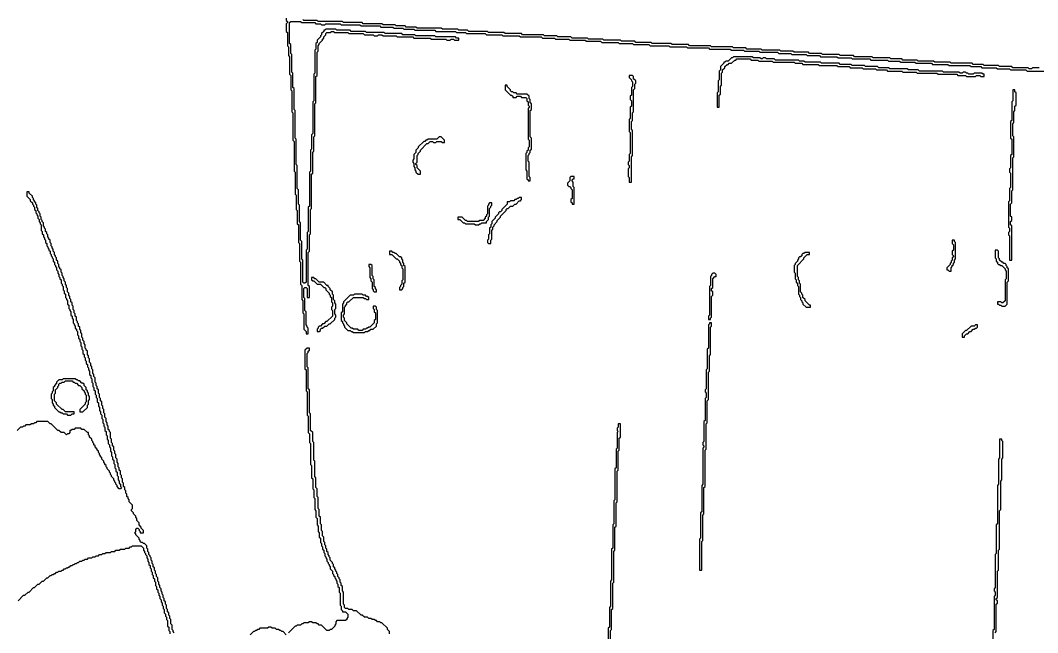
# Model space of a CAD drawing. Header units: metres. Extents: x 0 to 100, y 0 to 128.
# Drawn here: x 60.88 to 84.02, y 36.5 to 50.43 of the extents above; entities that cross this region are included whole.
import ezdxf

# ---------------------------------------------------------------- set-up
doc = ezdxf.new("R2010")
doc.units = ezdxf.units.M

msp = doc.modelspace()

# ---------------------------------------------------------------- linework, layer by layer
for points in [[(66.925, 50.475), (66.925, 50.425), (66.95, 50.4), (66.95, 50.375), (66.925, 50.35), (66.925, 50.175), (66.95, 50.15), (66.95, 49.85), (66.975, 49.825), (66.975, 49.625), (67, 49.6), (67, 49.2), (67.025, 49.175), (67.025, 48.85), (67.05, 48.825), (67.05, 48.35), (67.075, 48.325), (67.075, 47.7), (67.1, 47.675), (67.1, 47), (67.125, 46.975), (67.125, 46.475), (67.15, 46.45), (67.15, 46.125), (67.175, 46.1), (67.175, 45.8), (67.2, 45.775), (67.2, 45.375), (67.225, 45.35), (67.225, 44.95), (67.25, 44.925), (67.25, 44.425), (67.275, 44.4), (67.275, 44.075), (67.3, 44.05), (67.3, 43.775), (67.325, 43.75), (67.325, 43.4), (67.375, 43.35), (67.375, 43.3), (67.425, 43.3), (67.425, 43.425), (67.4, 43.45), (67.4, 43.475), (67.375, 43.5), (67.375, 43.8), (67.35, 43.825), (67.35, 44.1), (67.325, 44.125), (67.325, 44.325), (67.35, 44.35), (67.375, 44.35), (67.4, 44.325), (67.4, 44.125), (67.45, 44.125), (67.45, 44.375), (67.425, 44.4), (67.425, 45.15), (67.45, 45.175), (67.45, 45.55), (67.475, 45.575), (67.475, 46.125), (67.5, 46.15), (67.5, 46.925), (67.525, 46.95), (67.525, 47.425), (67.55, 47.45), (67.55, 47.775), (67.575, 47.8), (67.575, 48.525), (67.6, 48.55), (67.6, 49.15), (67.625, 49.175), (67.625, 49.7), (67.65, 49.725), (67.65, 49.85), (67.675, 49.875), (67.675, 49.9), (67.75, 49.975), (67.75, 50), (67.775, 50.025), (67.775, 50.05), (67.825, 50.1), (67.825, 50.125), (67.85, 50.15), (67.925, 50.15), (67.95, 50.175), (68, 50.175), (68.025, 50.15), (68.325, 50.15), (68.35, 50.125), (68.675, 50.125), (68.7, 50.1), (68.9, 50.1), (68.925, 50.075), (69, 50.075), (69.025, 50.1), (69.1, 50.1), (69.125, 50.075), (69.425, 50.075), (69.45, 50.05), (69.8, 50.05), (69.825, 50.025), (70.2, 50.025), (70.225, 50), (70.55, 50), (70.575, 49.975), (70.65, 49.975), (70.675, 50), (70.725, 50), (70.75, 49.975), (70.85, 49.975), (70.85, 50.025), (70.8, 50.025), (70.775, 50.05), (70.325, 50.05), (70.3, 50.075), (69.875, 50.075), (69.85, 50.1), (69.575, 50.1), (69.55, 50.125), (69.175, 50.125), (69.15, 50.15), (68.75, 50.15), (68.725, 50.175), (68.4, 50.175), (68.375, 50.2), (68.075, 50.2), (68.05, 50.225), (67.825, 50.225), (67.8, 50.2), (67.775, 50.2), (67.775, 50.175), (67.725, 50.125), (67.725, 50.1), (67.7, 50.075), (67.7, 50.05), (67.625, 49.975), (67.625, 49.925), (67.6, 49.9), (67.6, 49.775), (67.575, 49.75), (67.575, 49.225), (67.55, 49.2), (67.55, 48.6), (67.525, 48.575), (67.525, 47.85), (67.5, 47.825), (67.5, 47.5), (67.475, 47.475), (67.475, 47), (67.45, 46.975), (67.45, 46.2), (67.425, 46.175), (67.425, 45.625), (67.4, 45.6), (67.4, 45.225), (67.375, 45.2), (67.375, 44.475), (67.35, 44.45), (67.325, 44.45), (67.3, 44.475), (67.3, 44.975), (67.275, 45), (67.275, 45.4), (67.25, 45.425), (67.25, 45.825), (67.225, 45.85), (67.225, 46.225), (67.2, 46.25), (67.2, 46.575), (67.175, 46.6), (67.175, 47.125), (67.15, 47.15), (67.15, 47.725), (67.125, 47.75), (67.125, 48.375), (67.1, 48.4), (67.1, 48.875), (67.075, 48.9), (67.075, 49.225), (67.05, 49.25), (67.05, 49.65), (67.025, 49.675), (67.025, 49.875), (67, 49.9), (67, 50.375), (67.025, 50.4), (67.25, 50.4), (67.275, 50.375), (67.575, 50.375), (67.6, 50.35), (67.7, 50.35), (67.725, 50.325), (67.8, 50.325), (67.825, 50.35), (68.15, 50.35), (68.175, 50.325), (68.6, 50.325), (68.625, 50.3), (69.05, 50.3), (69.075, 50.275), (69.35, 50.275), (69.375, 50.25), (69.575, 50.25), (69.6, 50.225), (69.825, 50.225), (69.85, 50.2), (70.3, 50.2), (70.325, 50.175), (70.775, 50.175), (70.8, 50.15), (71, 50.15), (71.025, 50.125), (71.45, 50.125), (71.475, 50.1), (71.825, 50.1), (71.85, 50.075), (72.225, 50.075), (72.25, 50.05), (72.725, 50.05), (72.75, 50.025), (73.025, 50.025), (73.05, 50), (73.35, 50), (73.375, 49.975), (73.725, 49.975), (73.75, 49.95), (74.075, 49.95), (74.1, 49.925), (74.475, 49.925), (74.5, 49.9), (74.8, 49.9), (74.825, 49.875), (75.175, 49.875), (75.2, 49.85), (75.625, 49.85), (75.65, 49.825), (76.025, 49.825), (76.05, 49.8), (76.525, 49.8), (76.55, 49.775), (77.025, 49.775), (77.05, 49.75), (77.325, 49.75), (77.35, 49.725), (77.675, 49.725), (77.7, 49.7), (78.1, 49.7), (78.125, 49.675), (78.4, 49.675), (78.425, 49.65), (78.75, 49.65), (78.775, 49.625), (79.05, 49.625), (79.075, 49.6), (79.45, 49.6), (79.475, 49.575), (79.775, 49.575), (79.8, 49.55), (80.2, 49.55), (80.225, 49.525), (80.6, 49.525), (80.625, 49.5), (80.875, 49.5), (80.9, 49.475), (81.225, 49.475), (81.25, 49.45), (81.6, 49.45), (81.625, 49.425), (81.975, 49.425), (82, 49.4), (82.475, 49.4), (82.5, 49.375), (82.725, 49.375), (82.75, 49.35), (83.075, 49.35), (83.1, 49.325), (83.375, 49.325), (83.4, 49.3), (83.75, 49.3), (83.775, 49.275), (84.2, 49.275)], [(84.05, 49.35), (83.9, 49.35), (83.875, 49.325), (83.825, 49.325), (83.8, 49.35), (83.45, 49.35), (83.425, 49.375), (83.15, 49.375), (83.125, 49.4), (82.8, 49.4), (82.775, 49.425), (82.55, 49.425), (82.525, 49.45), (82.05, 49.45), (82.025, 49.475), (81.675, 49.475), (81.65, 49.5), (81.3, 49.5), (81.275, 49.525), (80.95, 49.525), (80.925, 49.55), (80.675, 49.55), (80.65, 49.575), (80.275, 49.575), (80.25, 49.6), (79.85, 49.6), (79.825, 49.625), (79.525, 49.625), (79.5, 49.65), (79.125, 49.65), (79.1, 49.675), (78.825, 49.675), (78.8, 49.7), (78.475, 49.7), (78.45, 49.725), (78.175, 49.725), (78.15, 49.75), (77.75, 49.75), (77.725, 49.775), (77.4, 49.775), (77.375, 49.8), (77.1, 49.8), (77.075, 49.825), (76.6, 49.825), (76.575, 49.85), (76.1, 49.85), (76.075, 49.875), (75.7, 49.875), (75.675, 49.9), (75.25, 49.9), (75.225, 49.925), (74.875, 49.925), (74.85, 49.95), (74.55, 49.95), (74.525, 49.975), (74.15, 49.975), (74.125, 50), (73.8, 50), (73.775, 50.025), (73.425, 50.025), (73.4, 50.05), (73.1, 50.05), (73.075, 50.075), (72.8, 50.075), (72.775, 50.1), (72.3, 50.1), (72.275, 50.125), (71.9, 50.125), (71.875, 50.15), (71.525, 50.15), (71.5, 50.175), (71.075, 50.175), (71.05, 50.2), (70.85, 50.2), (70.825, 50.225), (70.475, 50.225), (70.45, 50.25), (69.9, 50.25), (69.875, 50.275), (69.65, 50.275), (69.625, 50.3), (69.425, 50.3), (69.4, 50.325), (69.125, 50.325), (69.1, 50.35), (68.675, 50.35), (68.65, 50.375), (68.225, 50.375), (68.2, 50.4), (67.65, 50.4), (67.625, 50.425), (67.325, 50.425), (67.3, 50.45)], [(64.375, 36.5), (64.35, 36.525), (64.35, 36.55), (64.325, 36.575), (64.325, 36.675), (64.3, 36.7), (64.3, 36.8), (64.275, 36.825), (64.275, 36.875), (64.25, 36.9), (64.25, 36.95), (64.225, 36.975), (64.225, 37.025), (64.2, 37.05), (64.2, 37.125), (64.175, 37.15), (64.175, 37.2), (64.15, 37.225), (64.15, 37.275), (64.125, 37.3), (64.125, 37.35), (64.1, 37.375), (64.1, 37.425), (64.075, 37.45), (64.075, 37.5), (64.05, 37.525), (64.05, 37.575), (64.025, 37.6), (64.025, 37.65), (64, 37.675), (64, 37.75), (63.975, 37.775), (63.975, 37.825), (63.95, 37.85), (63.95, 37.9), (63.925, 37.925), (63.925, 37.975), (63.9, 38), (63.9, 38.05), (63.875, 38.075), (63.875, 38.125), (63.85, 38.15), (63.85, 38.2), (63.825, 38.225), (63.825, 38.25), (63.8, 38.275), (63.8, 38.325), (63.775, 38.35), (63.775, 38.4), (63.75, 38.425), (63.75, 38.475), (63.7, 38.525), (63.675, 38.525), (63.65, 38.55), (63.625, 38.55), (63.6, 38.575), (63.6, 38.6), (63.575, 38.625), (63.575, 38.65), (63.5, 38.725), (63.5, 38.75), (63.475, 38.775), (63.5, 38.8), (63.5, 38.85), (63.525, 38.875), (63.55, 38.875), (63.575, 38.85), (63.575, 38.825), (63.6, 38.8), (63.6, 38.775), (63.675, 38.775), (63.675, 38.825), (63.625, 38.875), (63.625, 38.9), (63.575, 38.95), (63.575, 39), (63.525, 39.05), (63.525, 39.1), (63.5, 39.125), (63.5, 39.15), (63.45, 39.2), (63.45, 39.225), (63.4, 39.275), (63.4, 39.3), (63.425, 39.325), (63.425, 39.4), (63.35, 39.475), (63.35, 39.525), (63.325, 39.55), (63.325, 39.575), (63.3, 39.6), (63.3, 39.65), (63.275, 39.675), (63.275, 39.725), (63.25, 39.75), (63.25, 39.8), (63.225, 39.825), (63.225, 39.9), (63.2, 39.925), (63.2, 40), (63.175, 40.025), (63.175, 40.075), (63.15, 40.1), (63.15, 40.175), (63.125, 40.2), (63.125, 40.25), (63.1, 40.275), (63.1, 40.35), (63.075, 40.375), (63.075, 40.45), (63.05, 40.475), (63.05, 40.55), (63.025, 40.575), (63.025, 40.625), (63, 40.65), (63, 40.725), (62.975, 40.75), (62.975, 40.8), (62.95, 40.825), (62.95, 40.9), (62.925, 40.925), (62.925, 41.05), (62.9, 41.075), (62.9, 41.1), (62.875, 41.125), (62.875, 41.2), (62.85, 41.225), (62.85, 41.275), (62.825, 41.3), (62.825, 41.375), (62.8, 41.4), (62.8, 41.475), (62.775, 41.5), (62.775, 41.575), (62.75, 41.6), (62.75, 41.65), (62.725, 41.675), (62.725, 41.75), (62.7, 41.775), (62.7, 41.825), (62.675, 41.85), (62.675, 41.925), (62.65, 41.95), (62.65, 42.025), (62.625, 42.05), (62.625, 42.1), (62.6, 42.125), (62.6, 42.175), (62.575, 42.2), (62.575, 42.3), (62.55, 42.325), (62.55, 42.375), (62.525, 42.4), (62.525, 42.475), (62.5, 42.5), (62.5, 42.55), (62.475, 42.575), (62.475, 42.625), (62.45, 42.65), (62.45, 42.725), (62.425, 42.75), (62.425, 42.8), (62.4, 42.825), (62.4, 42.9), (62.375, 42.925), (62.375, 42.95), (62.35, 42.975), (62.35, 43.05), (62.325, 43.075), (62.325, 43.125), (62.3, 43.15), (62.3, 43.2), (62.275, 43.225), (62.275, 43.3), (62.25, 43.325), (62.25, 43.375), (62.225, 43.4), (62.225, 43.45), (62.2, 43.475), (62.2, 43.525), (62.175, 43.55), (62.175, 43.575), (62.15, 43.6), (62.15, 43.675), (62.125, 43.7), (62.125, 43.75), (62.1, 43.775), (62.1, 43.825), (62.075, 43.85), (62.075, 43.925), (62.05, 43.95), (62.05, 44), (62.025, 44.025), (62.025, 44.075), (62, 44.1), (62, 44.15), (61.975, 44.175), (61.975, 44.225), (61.95, 44.25), (61.95, 44.325), (61.925, 44.35), (61.925, 44.4), (61.9, 44.425), (61.9, 44.475), (61.875, 44.5), (61.875, 44.55), (61.85, 44.575), (61.85, 44.6), (61.825, 44.625), (61.825, 44.675), (61.8, 44.7), (61.8, 44.75), (61.775, 44.775), (61.775, 44.8), (61.75, 44.825), (61.75, 44.875), (61.725, 44.9), (61.725, 44.95), (61.7, 44.975), (61.7, 45.025), (61.675, 45.05), (61.675, 45.075), (61.65, 45.1), (61.65, 45.15), (61.625, 45.175), (61.625, 45.225), (61.6, 45.25), (61.6, 45.275), (61.575, 45.3), (61.575, 45.35), (61.55, 45.375), (61.55, 45.425), (61.525, 45.45), (61.525, 45.475), (61.5, 45.5), (61.5, 45.55), (61.475, 45.575), (61.475, 45.6), (61.45, 45.625), (61.45, 45.675), (61.425, 45.7), (61.425, 45.725), (61.4, 45.75), (61.4, 45.825), (61.375, 45.85), (61.375, 45.875), (61.35, 45.9), (61.35, 45.95), (61.325, 45.975), (61.325, 46.025), (61.3, 46.05), (61.3, 46.075), (61.275, 46.1), (61.275, 46.15), (61.25, 46.175), (61.25, 46.225), (61.225, 46.25), (61.225, 46.275), (61.2, 46.3), (61.2, 46.325), (61.175, 46.35), (61.175, 46.375), (61.15, 46.4), (61.15, 46.425), (61.075, 46.5), (61.075, 46.525), (61.025, 46.525), (61.025, 46.425), (61.1, 46.35), (61.1, 46.325), (61.15, 46.275), (61.15, 46.25), (61.175, 46.225), (61.175, 46.2), (61.2, 46.175), (61.2, 46.125), (61.225, 46.1), (61.225, 46.05), (61.25, 46.025), (61.25, 46), (61.275, 45.975), (61.275, 45.925), (61.3, 45.9), (61.3, 45.85), (61.325, 45.825), (61.325, 45.8), (61.35, 45.775), (61.35, 45.65), (61.375, 45.625), (61.375, 45.575), (61.4, 45.55), (61.4, 45.5), (61.425, 45.475), (61.425, 45.45), (61.45, 45.425), (61.45, 45.375), (61.475, 45.35), (61.475, 45.3), (61.5, 45.275), (61.5, 45.25), (61.525, 45.225), (61.525, 45.2), (61.55, 45.175), (61.55, 45.125), (61.575, 45.1), (61.575, 45.075), (61.6, 45.05), (61.6, 45.025), (61.625, 45), (61.625, 44.95), (61.65, 44.925), (61.65, 44.875), (61.675, 44.85), (61.675, 44.825), (61.7, 44.8), (61.7, 44.75), (61.725, 44.725), (61.725, 44.675), (61.75, 44.65), (61.75, 44.6), (61.775, 44.575), (61.775, 44.55), (61.8, 44.525), (61.8, 44.45), (61.825, 44.425), (61.825, 44.4), (61.85, 44.375), (61.85, 44.3), (61.875, 44.275), (61.875, 44.225), (61.9, 44.2), (61.9, 44.125), (61.925, 44.1), (61.925, 44.075), (61.95, 44.05), (61.95, 43.975), (61.975, 43.95), (61.975, 43.875), (62, 43.85), (62, 43.825), (62.025, 43.8), (62.025, 43.725), (62.05, 43.7), (62.05, 43.65), (62.075, 43.625), (62.075, 43.55), (62.1, 43.525), (62.1, 43.5), (62.125, 43.475), (62.125, 43.425), (62.15, 43.4), (62.15, 43.375), (62.175, 43.35), (62.175, 43.275), (62.2, 43.25), (62.2, 43.2), (62.225, 43.175), (62.225, 43.125), (62.25, 43.1), (62.25, 43.025), (62.275, 43), (62.275, 42.95), (62.3, 42.925), (62.3, 42.85), (62.325, 42.825), (62.325, 42.775), (62.35, 42.75), (62.35, 42.7), (62.375, 42.675), (62.375, 42.625), (62.4, 42.6), (62.4, 42.55), (62.425, 42.525), (62.425, 42.475), (62.45, 42.45), (62.45, 42.375), (62.475, 42.35), (62.475, 42.3), (62.5, 42.275), (62.5, 42.2), (62.525, 42.175), (62.525, 42.1), (62.55, 42.075), (62.55, 42.025), (62.575, 42), (62.575, 41.925), (62.6, 41.9), (62.6, 41.85), (62.625, 41.825), (62.625, 41.75), (62.65, 41.725), (62.65, 41.65), (62.675, 41.625), (62.675, 41.55), (62.7, 41.525), (62.7, 41.475), (62.725, 41.45), (62.725, 41.375), (62.75, 41.35), (62.75, 41.275), (62.775, 41.25), (62.775, 41.2), (62.8, 41.175), (62.8, 41.1), (62.825, 41.075), (62.825, 41), (62.85, 40.975), (62.85, 40.9), (62.875, 40.875), (62.875, 40.8), (62.9, 40.775), (62.9, 40.725), (62.925, 40.7), (62.925, 40.625), (62.95, 40.6), (62.95, 40.525), (62.975, 40.5), (62.975, 40.45), (63, 40.425), (63, 40.35), (63.025, 40.325), (63.025, 40.25), (63.05, 40.225), (63.05, 40.175), (63.075, 40.15), (63.075, 40.075), (63.1, 40.05), (63.1, 39.975), (63.125, 39.95), (63.125, 39.9), (63.15, 39.875), (63.15, 39.825), (63.175, 39.8), (63.15, 39.775), (63.125, 39.775), (63.075, 39.825), (63.075, 39.85), (63.05, 39.875), (63.05, 39.9), (63.025, 39.925), (63.025, 39.95), (63, 39.975), (63, 40), (62.95, 40.05), (62.95, 40.075), (62.925, 40.1), (62.925, 40.125), (62.9, 40.15), (62.9, 40.175), (62.85, 40.225), (62.85, 40.25), (62.825, 40.275), (62.825, 40.3), (62.8, 40.325), (62.8, 40.35), (62.775, 40.375), (62.775, 40.4), (62.725, 40.45), (62.725, 40.475), (62.7, 40.5), (62.7, 40.525), (62.675, 40.55), (62.675, 40.575), (62.65, 40.6), (62.65, 40.625), (62.625, 40.65), (62.625, 40.675), (62.575, 40.725), (62.575, 40.75), (62.55, 40.775), (62.55, 40.8), (62.525, 40.825), (62.525, 40.85), (62.5, 40.875), (62.5, 40.9), (62.45, 40.95), (62.45, 40.975), (62.425, 41), (62.425, 41.05), (62.4, 41.05), (62.325, 41.125), (62.275, 41.125), (62.25, 41.15), (62.125, 41.15), (62.1, 41.125), (62.05, 41.125), (62.025, 41.1), (62, 41.1), (62, 41.05), (61.975, 41.025), (61.95, 41.025), (61.925, 41), (61.875, 41.05), (61.8, 41.05), (61.75, 41.1), (61.725, 41.1), (61.575, 41.25), (61.55, 41.25), (61.5, 41.3), (61.25, 41.3), (61.225, 41.275), (61.2, 41.275), (61.175, 41.25), (61.125, 41.25), (61.1, 41.225), (61, 41.225), (60.975, 41.2), (60.95, 41.2), (60.925, 41.175), (60.875, 41.175), (60.8, 41.1)], [(69.275, 36.475), (69.275, 36.525), (69.225, 36.575), (69.225, 36.6), (69.1, 36.725), (69.075, 36.725), (69.05, 36.75), (69, 36.75), (68.975, 36.775), (68.95, 36.775), (68.925, 36.8), (68.875, 36.8), (68.85, 36.825), (68.8, 36.825), (68.775, 36.85), (68.7, 36.85), (68.65, 36.9), (68.625, 36.9), (68.525, 37), (68.45, 37), (68.425, 37.025), (68.35, 37.025), (68.325, 37.05), (68.275, 37.05), (68.25, 37.075), (68.25, 37.125), (68.225, 37.15), (68.225, 37.425), (68.2, 37.45), (68.2, 37.55), (68.175, 37.575), (68.175, 37.625), (68.15, 37.65), (68.15, 37.7), (68.125, 37.725), (68.125, 37.75), (68.1, 37.775), (68.1, 37.825), (68.075, 37.85), (68.075, 37.875), (68.05, 37.9), (68.05, 37.925), (68.025, 37.95), (68.025, 37.975), (68, 38), (68, 38.05), (67.975, 38.075), (67.975, 38.1), (67.925, 38.15), (67.925, 38.2), (67.9, 38.225), (67.9, 38.25), (67.875, 38.275), (67.875, 38.325), (67.85, 38.35), (67.85, 38.4), (67.825, 38.425), (67.825, 38.475), (67.8, 38.5), (67.8, 38.55), (67.775, 38.575), (67.775, 38.675), (67.75, 38.7), (67.75, 38.8), (67.725, 38.825), (67.725, 38.95), (67.7, 38.975), (67.7, 39.125), (67.675, 39.15), (67.675, 39.3), (67.65, 39.325), (67.65, 39.575), (67.625, 39.6), (67.625, 39.775), (67.6, 39.8), (67.6, 40.025), (67.575, 40.05), (67.575, 40.4), (67.55, 40.425), (67.55, 40.825), (67.525, 40.85), (67.525, 41.05), (67.475, 41.1), (67.475, 41.475), (67.45, 41.5), (67.45, 42.025), (67.425, 42.05), (67.425, 42.525), (67.4, 42.55), (67.4, 42.85), (67.425, 42.875), (67.425, 42.9), (67.45, 42.925), (67.45, 42.975), (67.4, 42.975), (67.35, 42.925), (67.35, 42.5), (67.375, 42.475), (67.375, 42), (67.4, 41.975), (67.4, 41.45), (67.425, 41.425), (67.425, 41.05), (67.45, 41.025), (67.45, 40.825), (67.475, 40.8), (67.475, 40.325), (67.5, 40.3), (67.5, 40.025), (67.525, 40), (67.525, 39.775), (67.55, 39.75), (67.55, 39.575), (67.575, 39.55), (67.575, 39.3), (67.6, 39.275), (67.6, 39.125), (67.625, 39.1), (67.625, 38.95), (67.65, 38.925), (67.65, 38.8), (67.675, 38.775), (67.675, 38.675), (67.7, 38.65), (67.7, 38.55), (67.725, 38.525), (67.725, 38.475), (67.75, 38.45), (67.75, 38.4), (67.775, 38.375), (67.775, 38.325), (67.8, 38.3), (67.8, 38.25), (67.825, 38.225), (67.825, 38.2), (67.85, 38.175), (67.85, 38.125), (67.875, 38.1), (67.875, 38.075), (67.9, 38.05), (67.9, 38.025), (67.925, 38), (67.925, 37.95), (67.975, 37.9), (67.975, 37.85), (68, 37.825), (68, 37.8), (68.025, 37.775), (68.025, 37.75), (68.05, 37.725), (68.05, 37.7), (68.075, 37.675), (68.075, 37.625), (68.1, 37.6), (68.1, 37.55), (68.125, 37.525), (68.125, 37.425), (68.15, 37.4), (68.15, 37.125), (68.175, 37.1), (68.175, 37.025), (68.2, 37), (68.2, 36.975), (68.275, 36.975), (68.325, 36.925), (68.325, 36.85), (68.3, 36.825), (68.3, 36.8), (68.275, 36.775), (68.075, 36.775), (68.05, 36.75), (68.05, 36.7), (68.025, 36.675), (68.025, 36.65), (67.95, 36.575), (67.925, 36.575), (67.9, 36.55), (67.85, 36.55), (67.725, 36.675), (67.675, 36.675), (67.65, 36.7), (67.625, 36.7), (67.6, 36.725), (67.525, 36.725), (67.5, 36.75), (67.45, 36.75), (67.425, 36.725), (67.325, 36.725), (67.3, 36.7), (67.275, 36.7), (67.25, 36.675), (67.175, 36.675), (67.15, 36.65), (67.125, 36.65), (66.975, 36.5)], [(74.3, 35.975), (74.3, 36.55), (74.325, 36.575), (74.325, 37.025), (74.35, 37.05), (74.35, 37.625), (74.375, 37.65), (74.375, 38.35), (74.4, 38.375), (74.4, 38.9), (74.425, 38.925), (74.425, 39.45), (74.45, 39.475), (74.45, 40.175), (74.475, 40.2), (74.475, 40.625), (74.5, 40.65), (74.5, 40.925), (74.525, 40.95), (74.525, 41.25), (74.475, 41.25), (74.475, 41.175), (74.45, 41.15), (74.45, 41.1), (74.475, 41.075), (74.45, 41.05), (74.45, 40.7), (74.425, 40.675), (74.425, 40.25), (74.4, 40.225), (74.4, 39.525), (74.375, 39.5), (74.375, 38.975), (74.35, 38.95), (74.35, 38.425), (74.325, 38.4), (74.325, 37.7), (74.3, 37.675), (74.3, 37.1), (74.275, 37.075), (74.275, 36.625), (74.25, 36.6), (74.25, 36.125)], [(83.05, 36.5), (83.075, 36.525), (83.075, 37.15), (83.1, 37.175), (83.1, 37.225), (83.075, 37.25), (83.075, 37.275), (83.1, 37.3), (83.1, 37.9), (83.125, 37.925), (83.125, 38.375), (83.15, 38.4), (83.15, 39.275), (83.175, 39.3), (83.175, 39.95), (83.2, 39.975), (83.2, 40.45), (83.225, 40.475), (83.225, 40.85), (83.2, 40.875), (83.2, 40.9), (83.15, 40.9), (83.15, 40.475), (83.125, 40.45), (83.125, 39.875), (83.1, 39.85), (83.1, 38.975), (83.075, 38.95), (83.075, 38.3), (83.05, 38.275), (83.05, 37.525), (83.025, 37.5), (83.025, 37.45), (83.05, 37.425), (83.05, 37.35), (83.025, 37.325), (83.025, 36.575), (83, 36.55), (83, 35.925)], [(60.825, 37.225), (60.95, 37.35), (60.975, 37.35), (61.05, 37.425), (61.075, 37.425), (61.175, 37.525), (61.2, 37.525), (61.275, 37.6), (61.3, 37.6), (61.375, 37.675), (61.4, 37.675), (61.475, 37.75), (61.5, 37.75), (61.55, 37.8), (61.575, 37.8), (61.6, 37.825), (61.625, 37.825), (61.65, 37.85), (61.675, 37.85), (61.7, 37.875), (61.725, 37.875), (61.75, 37.9), (61.8, 37.9), (61.825, 37.925), (61.85, 37.925), (61.875, 37.95), (61.9, 37.95), (61.925, 37.975), (61.95, 37.975), (61.975, 38), (62, 38), (62.025, 38.025), (62.05, 38.025), (62.075, 38.05), (62.1, 38.05), (62.125, 38.075), (62.15, 38.075), (62.175, 38.1), (62.2, 38.1), (62.225, 38.125), (62.275, 38.125), (62.3, 38.15), (62.325, 38.15), (62.35, 38.175), (62.4, 38.175), (62.425, 38.2), (62.5, 38.2), (62.525, 38.225), (62.575, 38.225), (62.6, 38.25), (62.65, 38.25), (62.675, 38.275), (62.725, 38.275), (62.75, 38.3), (62.8, 38.3), (62.825, 38.325), (62.925, 38.325), (62.95, 38.35), (63.025, 38.35), (63.05, 38.375), (63.125, 38.375), (63.15, 38.4), (63.25, 38.4), (63.275, 38.425), (63.35, 38.425), (63.375, 38.45), (63.4, 38.45), (63.425, 38.475), (63.625, 38.475), (63.675, 38.425), (63.675, 38.375), (63.7, 38.35), (63.7, 38.325), (63.725, 38.3), (63.725, 38.275), (63.75, 38.25), (63.75, 38.2), (63.775, 38.175), (63.775, 38.125), (63.8, 38.1), (63.8, 38.05), (63.825, 38.025), (63.825, 37.975), (63.85, 37.95), (63.85, 37.9), (63.875, 37.875), (63.875, 37.825), (63.9, 37.8), (63.9, 37.75), (63.925, 37.725), (63.925, 37.675), (63.95, 37.65), (63.95, 37.575), (63.975, 37.55), (63.975, 37.5), (64, 37.475), (64, 37.425), (64.025, 37.4), (64.025, 37.35), (64.05, 37.325), (64.05, 37.275), (64.075, 37.25), (64.075, 37.2), (64.1, 37.175), (64.1, 37.125), (64.125, 37.1), (64.125, 37.05), (64.15, 37.025), (64.15, 36.95), (64.175, 36.925), (64.175, 36.875), (64.2, 36.85), (64.2, 36.8), (64.225, 36.775), (64.225, 36.65), (64.25, 36.625), (64.25, 36.55), (64.275, 36.525), (64.275, 36.475)], [(66.925, 36.45), (66.85, 36.525), (66.825, 36.525), (66.8, 36.55), (66.775, 36.55), (66.75, 36.575), (66.7, 36.575), (66.675, 36.6), (66.6, 36.6), (66.575, 36.625), (66.525, 36.625), (66.5, 36.6), (66.325, 36.6), (66.3, 36.575), (66.275, 36.575), (66.25, 36.55), (66.225, 36.55), (66.2, 36.525), (66.175, 36.525), (66.1, 36.45)]]:
    msp.add_lwpolyline(points)
for points in [[(77.1, 49.6), (77.075, 49.575), (77.05, 49.575), (76.975, 49.5), (76.925, 49.5), (76.9, 49.475), (76.875, 49.475), (76.875, 49.45), (76.8, 49.375), (76.8, 49.3), (76.775, 49.275), (76.775, 49.075), (76.75, 49.05), (76.75, 48.8), (76.725, 48.775), (76.725, 48.45), (76.775, 48.45), (76.775, 48.725), (76.8, 48.75), (76.8, 48.925), (76.825, 48.95), (76.825, 49.225), (76.85, 49.25), (76.85, 49.3), (76.9, 49.35), (76.9, 49.375), (76.95, 49.425), (76.975, 49.425), (77, 49.45), (77.05, 49.45), (77.125, 49.525), (77.15, 49.525), (77.175, 49.55), (77.475, 49.55), (77.5, 49.525), (77.65, 49.525), (77.675, 49.5), (77.975, 49.5), (78, 49.475), (78.475, 49.475), (78.5, 49.45), (78.65, 49.45), (78.675, 49.425), (79.025, 49.425), (79.05, 49.4), (79.45, 49.4), (79.475, 49.375), (79.725, 49.375), (79.75, 49.35), (80.025, 49.35), (80.05, 49.325), (80.325, 49.325), (80.35, 49.3), (80.575, 49.3), (80.6, 49.275), (80.925, 49.275), (80.95, 49.25), (81.25, 49.25), (81.275, 49.225), (81.725, 49.225), (81.75, 49.2), (82.175, 49.2), (82.2, 49.175), (82.375, 49.175), (82.4, 49.15), (82.6, 49.15), (82.625, 49.175), (82.7, 49.175), (82.725, 49.15), (82.8, 49.15), (82.8, 49.2), (82.775, 49.2), (82.75, 49.225), (82.575, 49.225), (82.55, 49.2), (82.45, 49.2), (82.425, 49.225), (82.4, 49.225), (82.375, 49.25), (82.325, 49.25), (82.3, 49.225), (82.25, 49.225), (82.225, 49.25), (81.875, 49.25), (81.85, 49.275), (81.325, 49.275), (81.3, 49.3), (81.075, 49.3), (81.05, 49.325), (80.65, 49.325), (80.625, 49.35), (80.4, 49.35), (80.375, 49.375), (80.1, 49.375), (80.075, 49.4), (79.8, 49.4), (79.775, 49.425), (79.525, 49.425), (79.5, 49.45), (79.1, 49.45), (79.075, 49.475), (78.725, 49.475), (78.7, 49.5), (78.6, 49.5), (78.575, 49.525), (78.05, 49.525), (78.025, 49.55), (77.85, 49.55), (77.825, 49.575), (77.775, 49.575), (77.75, 49.55), (77.725, 49.55), (77.7, 49.575), (77.55, 49.575), (77.525, 49.6)], [(74.725, 49.175), (74.725, 49.125), (74.775, 49.075), (74.775, 49.05), (74.8, 49.025), (74.8, 48.925), (74.775, 48.9), (74.775, 48.725), (74.75, 48.7), (74.75, 48.625), (74.775, 48.6), (74.775, 48.475), (74.75, 48.45), (74.75, 48.2), (74.725, 48.175), (74.725, 47.9), (74.75, 47.875), (74.75, 47.4), (74.725, 47.375), (74.725, 47.225), (74.7, 47.2), (74.7, 47.15), (74.725, 47.125), (74.725, 47.075), (74.7, 47.05), (74.7, 46.875), (74.725, 46.85), (74.725, 46.75), (74.775, 46.75), (74.775, 47.325), (74.8, 47.35), (74.8, 47.925), (74.775, 47.95), (74.775, 48.125), (74.8, 48.15), (74.8, 48.325), (74.825, 48.35), (74.825, 48.85), (74.85, 48.875), (74.85, 48.975), (74.875, 49), (74.875, 49.05), (74.825, 49.1), (74.825, 49.15), (74.8, 49.175)], [(71.9, 48.95), (71.9, 48.85), (72.025, 48.725), (72.05, 48.725), (72.075, 48.7), (72.075, 48.675), (72.15, 48.675), (72.175, 48.7), (72.25, 48.7), (72.275, 48.675), (72.375, 48.675), (72.4, 48.65), (72.4, 48.6), (72.425, 48.575), (72.425, 48.5), (72.45, 48.475), (72.45, 48.45), (72.425, 48.425), (72.425, 47.725), (72.45, 47.7), (72.45, 47.55), (72.425, 47.525), (72.425, 47.475), (72.4, 47.45), (72.4, 47.425), (72.375, 47.4), (72.375, 47.025), (72.4, 47), (72.4, 46.825), (72.425, 46.8), (72.425, 46.775), (72.475, 46.775), (72.475, 46.85), (72.45, 46.875), (72.45, 47.2), (72.425, 47.225), (72.425, 47.35), (72.45, 47.375), (72.45, 47.4), (72.475, 47.425), (72.475, 47.475), (72.5, 47.5), (72.5, 47.75), (72.475, 47.775), (72.475, 48.375), (72.5, 48.4), (72.5, 48.525), (72.475, 48.55), (72.475, 48.625), (72.45, 48.65), (72.45, 48.7), (72.4, 48.75), (72.175, 48.75), (72.15, 48.775), (72.1, 48.775), (72.075, 48.8), (72.05, 48.8), (72.025, 48.825), (72.025, 48.85), (71.95, 48.925), (71.95, 48.95)], [(83.45, 48.85), (83.45, 48.6), (83.425, 48.575), (83.425, 48.15), (83.4, 48.125), (83.4, 47.75), (83.425, 47.725), (83.425, 47.375), (83.4, 47.35), (83.4, 47.075), (83.375, 47.05), (83.375, 46.975), (83.4, 46.95), (83.4, 46.625), (83.375, 46.6), (83.375, 46.325), (83.35, 46.3), (83.35, 45.725), (83.375, 45.7), (83.375, 45.625), (83.35, 45.6), (83.35, 45.55), (83.375, 45.525), (83.375, 44.975), (83.425, 44.975), (83.425, 45.75), (83.4, 45.775), (83.4, 45.85), (83.425, 45.875), (83.425, 45.95), (83.4, 45.975), (83.4, 46.25), (83.425, 46.275), (83.425, 46.55), (83.45, 46.575), (83.45, 47.3), (83.475, 47.325), (83.475, 47.775), (83.45, 47.8), (83.45, 48.075), (83.475, 48.1), (83.475, 48.35), (83.5, 48.375), (83.5, 48.475), (83.525, 48.5), (83.525, 48.775), (83.5, 48.8), (83.5, 48.85)], [(70.4, 47.775), (70.35, 47.725), (70.15, 47.725), (70.125, 47.7), (70.1, 47.7), (70.075, 47.675), (70.05, 47.675), (69.925, 47.55), (69.925, 47.525), (69.875, 47.475), (69.875, 47.425), (69.825, 47.375), (69.825, 47.275), (69.8, 47.25), (69.8, 47.2), (69.825, 47.175), (69.825, 47.1), (69.85, 47.075), (69.85, 47.025), (69.875, 47), (69.875, 46.975), (69.925, 46.925), (69.975, 46.925), (69.975, 47), (69.9, 47.075), (69.9, 47.125), (69.875, 47.15), (69.875, 47.175), (69.9, 47.2), (69.9, 47.35), (69.925, 47.375), (69.925, 47.4), (69.975, 47.45), (69.975, 47.475), (70.125, 47.625), (70.15, 47.625), (70.2, 47.675), (70.25, 47.675), (70.275, 47.65), (70.325, 47.65), (70.35, 47.675), (70.45, 47.675), (70.475, 47.65), (70.525, 47.65), (70.525, 47.7), (70.45, 47.775)], [(73.4, 46.875), (73.375, 46.85), (73.375, 46.775), (73.325, 46.725), (73.325, 46.675), (73.35, 46.65), (73.375, 46.65), (73.4, 46.625), (73.4, 46.6), (73.425, 46.575), (73.425, 46.375), (73.4, 46.35), (73.4, 46.3), (73.425, 46.275), (73.425, 46.25), (73.475, 46.25), (73.475, 46.625), (73.45, 46.65), (73.45, 46.75), (73.425, 46.775), (73.425, 46.8), (73.45, 46.825), (73.475, 46.825), (73.475, 46.875)], [(72.225, 46.4), (72.2, 46.375), (72.175, 46.375), (72.15, 46.35), (72.125, 46.35), (72.1, 46.325), (72.025, 46.325), (72, 46.3), (71.95, 46.3), (71.95, 46.25), (71.825, 46.125), (71.825, 46.1), (71.8, 46.075), (71.775, 46.075), (71.75, 46.05), (71.75, 46.025), (71.675, 45.95), (71.675, 45.925), (71.6, 45.85), (71.6, 45.8), (71.575, 45.775), (71.575, 45.725), (71.55, 45.7), (71.55, 45.575), (71.525, 45.55), (71.525, 45.45), (71.5, 45.425), (71.5, 45.375), (71.525, 45.35), (71.575, 45.35), (71.575, 45.425), (71.6, 45.45), (71.6, 45.65), (71.625, 45.675), (71.625, 45.725), (71.65, 45.75), (71.65, 45.775), (71.725, 45.85), (71.725, 45.875), (71.8, 45.95), (71.8, 45.975), (71.925, 46.1), (71.925, 46.125), (71.95, 46.15), (71.975, 46.15), (72.025, 46.2), (72.075, 46.2), (72.125, 46.25), (72.15, 46.25), (72.225, 46.325), (72.25, 46.325), (72.275, 46.35), (72.275, 46.4)], [(71.55, 46.275), (71.525, 46.25), (71.525, 46.225), (71.5, 46.2), (71.5, 46.025), (71.475, 46), (71.475, 45.975), (71.45, 45.95), (71.45, 45.925), (71.4, 45.875), (71.325, 45.875), (71.3, 45.85), (71.05, 45.85), (71.025, 45.875), (71, 45.875), (70.925, 45.95), (70.825, 45.95), (70.825, 45.9), (70.875, 45.9), (70.95, 45.825), (70.975, 45.825), (71, 45.8), (71.2, 45.8), (71.225, 45.775), (71.3, 45.775), (71.325, 45.8), (71.35, 45.8), (71.375, 45.825), (71.475, 45.825), (71.475, 45.85), (71.525, 45.9), (71.525, 45.95), (71.55, 45.975), (71.55, 46.15), (71.575, 46.175), (71.575, 46.2), (71.6, 46.225), (71.6, 46.275)], [(82.075, 45.425), (82.075, 45.35), (82.1, 45.325), (82.1, 45.2), (82.075, 45.175), (82.075, 45.1), (82.1, 45.075), (82.1, 45.05), (82.075, 45.025), (82.075, 44.975), (82.05, 44.95), (82.05, 44.925), (82.025, 44.9), (82.025, 44.875), (81.95, 44.8), (81.95, 44.75), (81.975, 44.75), (82, 44.725), (82.05, 44.725), (82.05, 44.8), (82.075, 44.825), (82.075, 44.85), (82.1, 44.875), (82.1, 44.9), (82.125, 44.925), (82.125, 44.975), (82.15, 45), (82.15, 45.375), (82.125, 45.4), (82.125, 45.425)], [(69.275, 45.175), (69.275, 45.1), (69.325, 45.1), (69.425, 45), (69.45, 45), (69.5, 44.95), (69.5, 44.925), (69.525, 44.9), (69.525, 44.875), (69.55, 44.85), (69.55, 44.8), (69.575, 44.775), (69.575, 44.525), (69.55, 44.5), (69.55, 44.425), (69.525, 44.4), (69.525, 44.375), (69.5, 44.35), (69.5, 44.3), (69.55, 44.3), (69.575, 44.325), (69.575, 44.35), (69.6, 44.375), (69.6, 44.45), (69.625, 44.475), (69.625, 44.825), (69.6, 44.85), (69.6, 44.9), (69.575, 44.925), (69.575, 44.975), (69.55, 45), (69.55, 45.025), (69.525, 45.05), (69.5, 45.05), (69.425, 45.125), (69.4, 45.125), (69.375, 45.15), (69.35, 45.15), (69.325, 45.175)], [(78.725, 45.15), (78.7, 45.125), (78.675, 45.125), (78.65, 45.1), (78.65, 45.075), (78.625, 45.05), (78.6, 45.05), (78.575, 45.025), (78.575, 45), (78.55, 44.975), (78.55, 44.95), (78.5, 44.9), (78.5, 44.875), (78.475, 44.85), (78.475, 44.7), (78.5, 44.675), (78.5, 44.55), (78.525, 44.525), (78.525, 44.475), (78.55, 44.45), (78.55, 44.4), (78.575, 44.375), (78.575, 44.2), (78.6, 44.175), (78.6, 44.15), (78.625, 44.125), (78.625, 44.075), (78.65, 44.05), (78.65, 44.025), (78.675, 44), (78.675, 43.975), (78.75, 43.9), (78.85, 43.9), (78.85, 43.95), (78.825, 43.95), (78.725, 44.05), (78.725, 44.075), (78.675, 44.125), (78.675, 44.175), (78.65, 44.2), (78.65, 44.225), (78.625, 44.25), (78.625, 44.425), (78.6, 44.45), (78.6, 44.5), (78.575, 44.525), (78.575, 44.575), (78.55, 44.6), (78.55, 44.85), (78.7, 45), (78.7, 45.025), (78.775, 45.1), (78.825, 45.1), (78.825, 45.15)], [(83.05, 45.2), (83.05, 45.025), (83.075, 45), (83.075, 44.95), (83.1, 44.925), (83.1, 44.9), (83.125, 44.875), (83.15, 44.875), (83.175, 44.85), (83.2, 44.85), (83.275, 44.775), (83.275, 44.75), (83.3, 44.725), (83.3, 44.55), (83.275, 44.525), (83.275, 44.05), (83.225, 44), (83.2, 44), (83.175, 44.025), (83.1, 44.025), (83.1, 43.975), (83.125, 43.975), (83.15, 43.95), (83.175, 43.95), (83.2, 43.925), (83.275, 43.925), (83.325, 43.975), (83.325, 44.475), (83.35, 44.5), (83.35, 44.775), (83.325, 44.8), (83.325, 44.825), (83.3, 44.85), (83.3, 44.875), (83.275, 44.9), (83.25, 44.9), (83.225, 44.925), (83.2, 44.925), (83.15, 44.975), (83.15, 45), (83.125, 45.025), (83.125, 45.175), (83.1, 45.2)], [(68.8, 44.875), (68.8, 44.825), (68.825, 44.8), (68.825, 44.575), (68.85, 44.55), (68.85, 44.5), (68.875, 44.475), (68.875, 44.325), (68.9, 44.3), (68.9, 44.275), (68.925, 44.25), (68.975, 44.25), (68.975, 44.3), (68.95, 44.325), (68.95, 44.35), (68.925, 44.375), (68.925, 44.525), (68.9, 44.55), (68.9, 44.6), (68.875, 44.625), (68.875, 44.85), (68.85, 44.875)], [(76.625, 44.675), (76.6, 44.65), (76.6, 44.625), (76.575, 44.6), (76.575, 44.4), (76.55, 44.375), (76.55, 43.725), (76.525, 43.7), (76.525, 43.625), (76.575, 43.625), (76.575, 43.65), (76.6, 43.675), (76.6, 44.15), (76.625, 44.175), (76.625, 44.25), (76.6, 44.275), (76.6, 44.325), (76.625, 44.35), (76.625, 44.55), (76.675, 44.6), (76.7, 44.6), (76.7, 44.65), (76.675, 44.675)], [(67.5, 44.575), (67.5, 44.525), (67.525, 44.5), (67.55, 44.5), (67.625, 44.425), (67.7, 44.425), (67.775, 44.35), (67.8, 44.35), (67.825, 44.325), (67.825, 44.3), (67.9, 44.225), (67.9, 44.2), (67.925, 44.175), (67.925, 44.15), (67.95, 44.125), (67.95, 44.025), (67.975, 44), (67.975, 43.925), (67.95, 43.9), (67.95, 43.85), (67.975, 43.825), (67.975, 43.7), (67.85, 43.575), (67.825, 43.575), (67.775, 43.525), (67.75, 43.525), (67.7, 43.475), (67.675, 43.475), (67.65, 43.45), (67.65, 43.425), (67.625, 43.4), (67.625, 43.35), (67.675, 43.35), (67.7, 43.375), (67.7, 43.4), (67.725, 43.425), (67.75, 43.425), (67.8, 43.475), (67.85, 43.475), (67.9, 43.525), (67.925, 43.525), (68.025, 43.625), (68.025, 43.65), (68.05, 43.675), (68.05, 43.725), (68.025, 43.75), (68.025, 43.85), (68.05, 43.875), (68.05, 43.975), (68.025, 44), (68.025, 44.05), (68, 44.075), (68, 44.175), (67.975, 44.2), (67.975, 44.25), (67.925, 44.3), (67.925, 44.325), (67.875, 44.375), (67.875, 44.4), (67.85, 44.4), (67.775, 44.475), (67.675, 44.475), (67.6, 44.55), (67.575, 44.55), (67.55, 44.575)], [(68.475, 44.2), (68.45, 44.175), (68.375, 44.175), (68.225, 44.025), (68.225, 44), (68.2, 43.975), (68.2, 43.8), (68.175, 43.775), (68.175, 43.6), (68.2, 43.575), (68.2, 43.55), (68.225, 43.525), (68.225, 43.5), (68.25, 43.475), (68.25, 43.45), (68.325, 43.375), (68.375, 43.375), (68.4, 43.35), (68.425, 43.35), (68.45, 43.325), (68.7, 43.325), (68.725, 43.35), (68.775, 43.35), (68.8, 43.375), (68.825, 43.375), (68.85, 43.4), (68.9, 43.4), (68.975, 43.475), (68.975, 43.525), (69, 43.55), (69, 43.825), (68.975, 43.85), (68.975, 43.9), (68.95, 43.925), (68.9, 43.925), (68.9, 43.875), (68.925, 43.85), (68.925, 43.8), (68.95, 43.775), (68.95, 43.625), (68.925, 43.6), (68.925, 43.55), (68.825, 43.45), (68.8, 43.45), (68.775, 43.425), (68.75, 43.425), (68.725, 43.4), (68.675, 43.4), (68.65, 43.375), (68.575, 43.375), (68.55, 43.4), (68.45, 43.4), (68.425, 43.425), (68.4, 43.425), (68.3, 43.525), (68.3, 43.55), (68.25, 43.6), (68.25, 43.65), (68.225, 43.675), (68.225, 43.725), (68.25, 43.75), (68.25, 43.9), (68.275, 43.925), (68.275, 43.95), (68.3, 43.975), (68.3, 44), (68.325, 44.025), (68.35, 44.025), (68.45, 44.125), (68.675, 44.125), (68.7, 44.1), (68.725, 44.1), (68.75, 44.075), (68.8, 44.075), (68.8, 44.125), (68.775, 44.15), (68.75, 44.15), (68.725, 44.175), (68.675, 44.175), (68.65, 44.2)], [(76.55, 43.55), (76.55, 43.525), (76.525, 43.5), (76.525, 42.975), (76.5, 42.95), (76.5, 42.5), (76.475, 42.475), (76.475, 42.05), (76.45, 42.025), (76.45, 41.975), (76.475, 41.95), (76.475, 41.85), (76.45, 41.825), (76.45, 41.325), (76.425, 41.3), (76.425, 40.85), (76.4, 40.825), (76.4, 40.775), (76.425, 40.75), (76.425, 40.725), (76.4, 40.7), (76.4, 39.875), (76.375, 39.85), (76.375, 39.25), (76.35, 39.225), (76.35, 38.65), (76.325, 38.625), (76.325, 37.925), (76.375, 37.925), (76.375, 38.575), (76.4, 38.6), (76.4, 39.175), (76.425, 39.2), (76.425, 39.8), (76.45, 39.825), (76.45, 40.65), (76.475, 40.675), (76.475, 41.25), (76.5, 41.275), (76.5, 41.775), (76.525, 41.8), (76.525, 42.425), (76.55, 42.45), (76.55, 42.8), (76.575, 42.825), (76.575, 43.45), (76.6, 43.475), (76.6, 43.55)], [(82.6, 43.5), (82.575, 43.475), (82.5, 43.475), (82.4, 43.375), (82.375, 43.375), (82.3, 43.3), (82.3, 43.225), (82.35, 43.225), (82.35, 43.25), (82.4, 43.3), (82.425, 43.3), (82.475, 43.35), (82.5, 43.35), (82.55, 43.4), (82.575, 43.4), (82.6, 43.425), (82.625, 43.425), (82.65, 43.45), (82.65, 43.5)], [(61.85, 42.275), (61.825, 42.25), (61.75, 42.25), (61.7, 42.2), (61.7, 42.175), (61.65, 42.125), (61.65, 42.1), (61.625, 42.075), (61.625, 42), (61.6, 41.975), (61.6, 41.95), (61.575, 41.925), (61.575, 41.825), (61.6, 41.8), (61.6, 41.725), (61.625, 41.7), (61.625, 41.675), (61.65, 41.65), (61.65, 41.625), (61.75, 41.525), (61.775, 41.525), (61.8, 41.5), (61.825, 41.5), (61.85, 41.475), (61.925, 41.475), (61.95, 41.45), (62.025, 41.45), (62.05, 41.475), (62.1, 41.475), (62.1, 41.525), (61.9, 41.525), (61.85, 41.575), (61.825, 41.575), (61.7, 41.7), (61.7, 41.725), (61.65, 41.775), (61.65, 41.925), (61.675, 41.95), (61.675, 42.025), (61.725, 42.075), (61.725, 42.1), (61.75, 42.125), (61.75, 42.15), (61.775, 42.175), (61.8, 42.175), (61.825, 42.2), (61.875, 42.2), (61.9, 42.225), (62.05, 42.225), (62.075, 42.2), (62.1, 42.2), (62.125, 42.175), (62.15, 42.175), (62.2, 42.125), (62.225, 42.125), (62.275, 42.075), (62.275, 42.05), (62.325, 42), (62.325, 41.975), (62.35, 41.95), (62.35, 41.925), (62.375, 41.9), (62.375, 41.75), (62.35, 41.725), (62.35, 41.7), (62.225, 41.575), (62.225, 41.525), (62.3, 41.525), (62.4, 41.625), (62.4, 41.675), (62.425, 41.7), (62.425, 41.775), (62.45, 41.8), (62.45, 41.875), (62.425, 41.9), (62.425, 41.95), (62.4, 41.975), (62.4, 42), (62.375, 42.025), (62.375, 42.075), (62.325, 42.125), (62.325, 42.15), (62.3, 42.175), (62.275, 42.175), (62.225, 42.225), (62.2, 42.225), (62.175, 42.25), (62.15, 42.25), (62.125, 42.275)]]:
    msp.add_lwpolyline(points, close=True)

doc.saveas('drawing.dxf')
